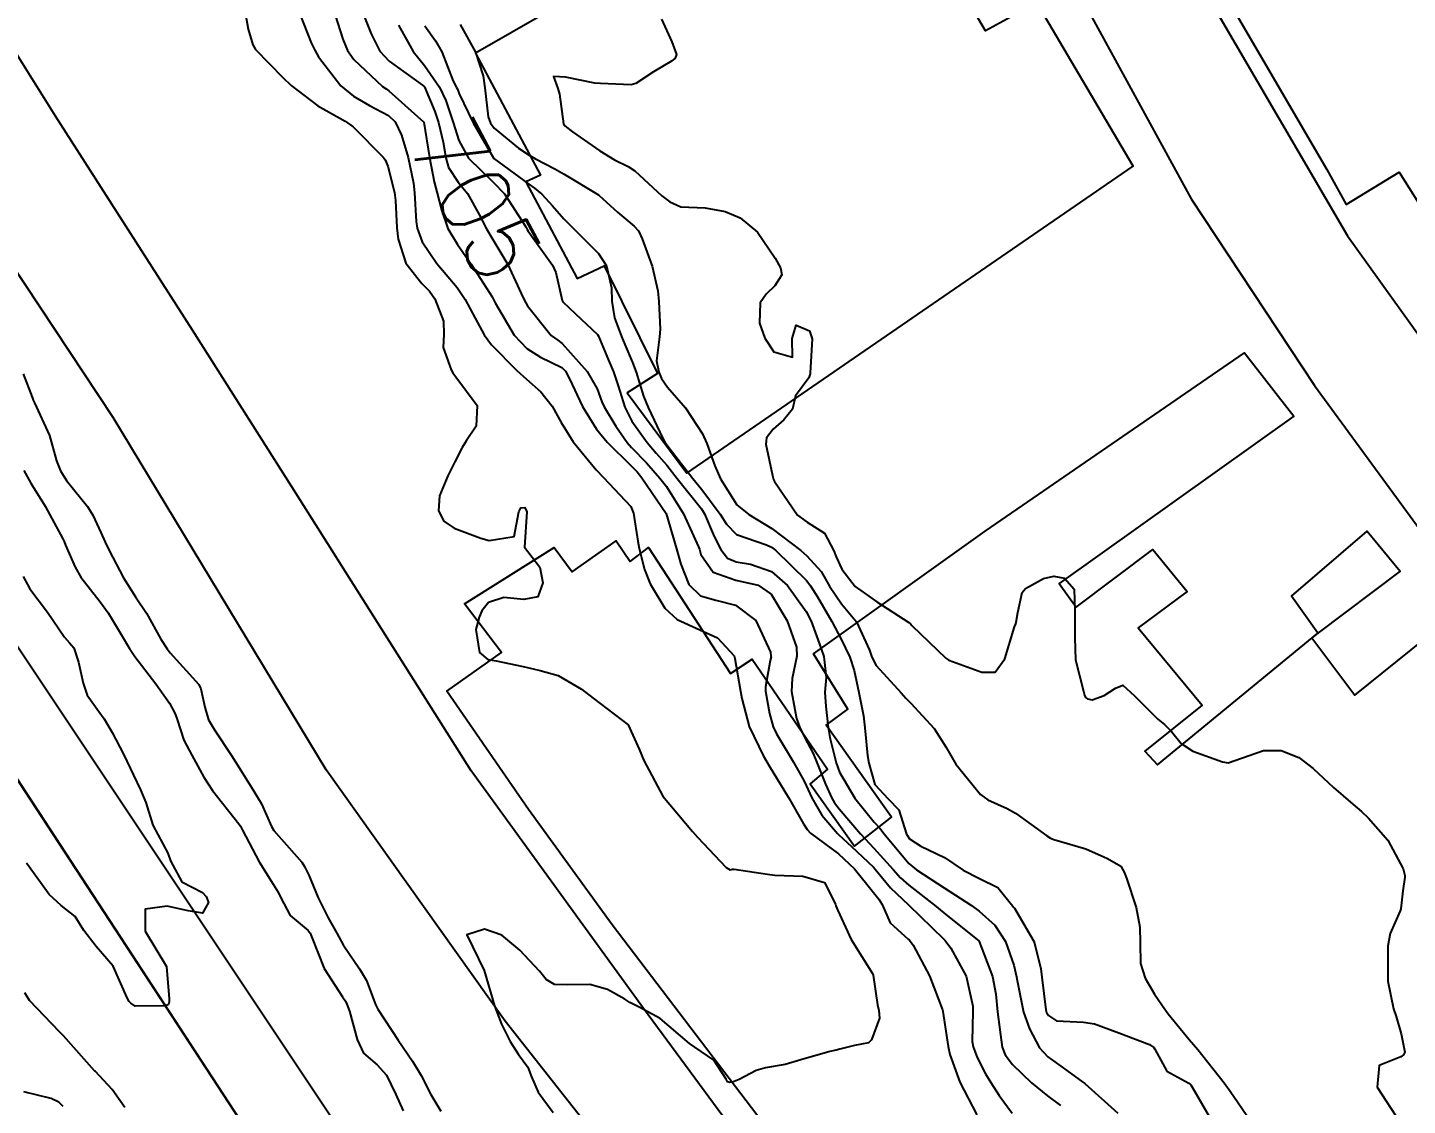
# Model space of a CAD drawing. Header units: metres. Extents: x 298520 to 308411, y 7433745 to 7450750.
# Drawn here: x 305647.5 to 305725.7, y 7436075 to 7436136 of the extents above; entities that cross this region are included whole.
import ezdxf
from ezdxf.enums import TextEntityAlignment as Align

# ---------------------------------------------------------------- set-up
doc = ezdxf.new("R2010")
doc.units = ezdxf.units.M
doc.header["$LTSCALE"] = 10
doc.linetypes.add('CONTINUO', pattern=[0])
for name, color, linetype in [('Cotas', 45, 'Continuous'), ('Curvas de Nivel 1m', 11, 'Continuous'), ('Curvas de Nivel 5m', 15, 'Continuous'), ('Edificações', 30, 'Continuous'), ('Eixo_Estaqueamento', 45, 'CONTINUO'), ('Linha Férrea', 251, 'TRACKS'), ('Vias Primárias', 230, 'Continuous')]:
    doc.layers.add(name, color=color, linetype=linetype)
doc.styles.add('Style-STANDARD', font='STANDARD.shx')
doc.linetypes.add('TRACKS', pattern='A,0.15,[130,ltypeshp.shx,S=0.25,R=0,X=0,Y=0],0.15', length=0.3)

msp = doc.modelspace()

# ---------------------------------------------------------------- linework, layer by layer
at = {"layer": 'Curvas de Nivel 1m', "flags": 128}
for points, elevation in [([(305659.832, 7436136.802), (305659.984, 7436135.955), (305660.235, 7436135.055), (305660.402, 7436134.794), (305661.95, 7436133.219), (305662.413, 7436132.765), (305663.932, 7436131.613), (305665.472, 7436130.735), (305665.918, 7436130.413), (305667.631, 7436128.704), (305667.744, 7436128.554), (305667.888, 7436128.185), (305668.269, 7436126.696), (305668.316, 7436126.248), (305668.402, 7436124.695), (305668.482, 7436124.055), (305668.904, 7436122.689), (305669.812, 7436121.543), (305670.249, 7436121.115), (305670.562, 7436120.669), (305671.036, 7436119.409), (305671.067, 7436118.661), (305671.024, 7436117.919), (305671.473, 7436116.654), (305671.573, 7436116.475), (305671.749, 7436116.256), (305672.951, 7436114.638), (305672.9, 7436113.453), (305672.348, 7436112.644), (305672.096, 7436112.249), (305671.691, 7436111.449), (305671.283, 7436110.656), (305670.813, 7436109.515), (305670.768, 7436108.663), (305671.064, 7436108.076), (305671.643, 7436107.69), (305673.152, 7436107.121), (305673.636, 7436106.986), (305675.046, 7436107.209), (305675.319, 7436108.613), (305675.425, 7436108.844), (305675.656, 7436108.847), (305675.763, 7436108.608), (305675.633, 7436106.61), (305676.499, 7436105.474), (305676.674, 7436104.594), (305676.397, 7436103.802), (305675.598, 7436103.64), (305674.472, 7436103.749), (305673.595, 7436103.464), (305673.221, 7436103.001), (305673.072, 7436102.638), (305672.881, 7436101.946), (305673.075, 7436100.637), (305673.557, 7436100.246), (305674.02, 7436100.161), (305675.552, 7436099.854), (305676.531, 7436099.612), (305677.544, 7436099.343), (305678.87, 7436098.567), (305679.528, 7436098.06), (305681.513, 7436096.54), (305682.135, 7436095.166), (305682.401, 7436094.526), (305683.463, 7436092.51), (305685.16, 7436090.493), (305685.438, 7436090.174), (305687.068, 7436088.465), (305687.283, 7436088.333), (305687.412, 7436088.362), (305687.505, 7436088.366), (305689.409, 7436088.076), (305689.809, 7436088.036), (305691.408, 7436087.962), (305692.623, 7436087.619), (305693.248, 7436086.392), (305693.282, 7436086.282), (305693.389, 7436086.022), (305694.149, 7436084.382), (305695.344, 7436082.465), (305695.382, 7436082.369), (305695.635, 7436080.674), (305695.709, 7436080.364), (305695.743, 7436079.937), (305695.298, 7436078.701), (305695.134, 7436078.533), (305694.341, 7436078.38), (305693.499, 7436078.18), (305693.29, 7436078.118), (305692.93, 7436078.037), (305691.284, 7436077.565), (305690.4, 7436077.311), (305689.28, 7436077.113), (305688.764, 7436076.959), (305687.799, 7436076.455), (305687.424, 7436076.306), (305687.271, 7436076.283), (305687.138, 7436076.328), (305687.065, 7436076.463), (305686.361, 7436077.551), (305685.291, 7436078.284), (305684.978, 7436078.493), (305683.314, 7436079.9), (305682.166, 7436080.527), (305681.604, 7436080.814), (305681.328, 7436081.006), (305680.333, 7436081.55), (305679.336, 7436081.829), (305678.086, 7436081.822), (305677.335, 7436081.835), (305676.865, 7436082.114), (305676.475, 7436082.593), (305675.361, 7436083.789), (305674.345, 7436084.62), (305673.376, 7436084.965), (305672.373, 7436084.645), (305673.343, 7436082.63), (305673.941, 7436080.624), (305674.332, 7436079.595), (305674.822, 7436078.615), (305675.286, 7436077.874), (305675.825, 7436077.148), (305676.028, 7436076.599), (305676.409, 7436075.738), (305677.253, 7436074.58)], 708), ([(305662.928, 7436136.761), (305663.549, 7436135.182), (305663.755, 7436134.752), (305663.967, 7436134.385), (305665.233, 7436132.737), (305665.937, 7436132.159), (305666.849, 7436131.633), (305667.926, 7436131.051), (305668.302, 7436130.696), (305668.664, 7436129.941), (305669.045, 7436128.688), (305669.346, 7436127.218), (305669.41, 7436126.685), (305669.493, 7436125.047), (305669.547, 7436124.683), (305669.841, 7436123.897), (305670.658, 7436122.667), (305671.204, 7436122.047), (305671.81, 7436121.321), (305672.268, 7436120.645), (305672.841, 7436119.585), (305673.351, 7436118.634), (305673.767, 7436118.077), (305675.202, 7436116.616), (305675.748, 7436116.125), (305676.552, 7436115.409), (305677.201, 7436114.588), (305677.719, 7436113.663), (305678.386, 7436112.573), (305679.687, 7436110.992), (305680.114, 7436110.556), (305681.658, 7436108.908), (305681.802, 7436108.538), (305682.055, 7436106.952), (305682.135, 7436106.532), (305682.43, 7436105.337), (305682.754, 7436104.523), (305683.593, 7436103.154), (305684.279, 7436102.503), (305685.577, 7436101.917), (305686.576, 7436101.478), (305687.514, 7436100.461), (305687.56, 7436100.292), (305687.878, 7436098.457), (305687.943, 7436098.042), (305688.369, 7436096.451), (305689.167, 7436094.772), (305689.361, 7436094.441), (305689.49, 7436094.229), (305690.586, 7436092.429), (305691.448, 7436090.94), (305691.643, 7436090.615), (305691.835, 7436090.414), (305693.426, 7436089.234), (305694.329, 7436088.381), (305695.4, 7436087.048), (305695.706, 7436086.675), (305695.898, 7436086.362), (305696.356, 7436085.328), (305697.374, 7436084.401), (305697.445, 7436084.339), (305697.649, 7436084.057), (305698.584, 7436082.328), (305699.324, 7436080.399), (305699.34, 7436080.32), (305699.342, 7436080.3), (305699.632, 7436078.317), (305699.734, 7436077.87), (305700.295, 7436076.31), (305701.254, 7436074.458)], 707), ([(305664.906, 7436136.741), (305665.332, 7436135.384), (305665.606, 7436134.734), (305665.966, 7436134.237), (305667.596, 7436132.705), (305667.804, 7436132.564), (305667.941, 7436132.463), (305669.923, 7436130.68), (305670.249, 7436128.675), (305670.519, 7436127.31), (305670.694, 7436126.668), (305670.923, 7436125.723), (305671.282, 7436124.659), (305671.839, 7436123.752), (305672.618, 7436122.642), (305673.805, 7436120.789), (305673.887, 7436120.629), (305673.975, 7436120.453), (305675.049, 7436118.617), (305675.765, 7436117.854), (305676.538, 7436117.375), (305677.755, 7436116.779), (305677.961, 7436116.578), (305678.184, 7436116.141), (305678.923, 7436114.568), (305679.714, 7436113.297), (305680.327, 7436112.554), (305681.689, 7436111.195), (305682.02, 7436110.868), (305682.291, 7436110.531), (305683.653, 7436108.51), (305684.252, 7436106.504), (305684.489, 7436105.637), (305684.937, 7436104.497), (305685.603, 7436103.844), (305686.477, 7436103.6), (305687.596, 7436103.331), (305688.743, 7436102.448), (305689.565, 7436100.662), (305689.599, 7436100.44), (305689.602, 7436100.4), (305689.559, 7436100.192), (305689.285, 7436098.694), (305689.294, 7436098.442), (305689.52, 7436097.195), (305689.716, 7436096.438), (305689.904, 7436096.041), (305690.879, 7436094.426), (305691.477, 7436093.349), (305691.923, 7436092.413), (305692.478, 7436091.429), (305693.365, 7436090.391), (305693.442, 7436090.319), (305694.16, 7436089.655), (305695.414, 7436088.473), (305695.506, 7436088.369), (305696.364, 7436087.317), (305697.393, 7436086.34), (305699.374, 7436084.416), (305699.467, 7436084.319), (305699.796, 7436083.886), (305700.658, 7436082.307), (305701.027, 7436080.602), (305701.036, 7436080.303), (305701, 7436078.6), (305701.051, 7436078.302), (305701.287, 7436077.697), (305701.762, 7436076.777), (305702.054, 7436076.288), (305702.531, 7436075.546), (305703.256, 7436074.545)], 706), ([(305683.391, 7436136.516), (305683.98, 7436135.226), (305684.246, 7436134.507), (305684.166, 7436134.312), (305683.967, 7436134.132), (305682.941, 7436133.538), (305681.948, 7436132.87), (305681.687, 7436132.793), (305679.948, 7436132.867), (305679.615, 7436132.896), (305677.953, 7436133.233), (305677.273, 7436133.271), (305677.517, 7436132.586), (305677.625, 7436132.27), (305677.853, 7436130.581), (305677.921, 7436130.476), (305678.362, 7436130.13), (305679.9, 7436129.049), (305680.729, 7436128.547), (305681.516, 7436128.162), (305681.887, 7436127.921), (305683.422, 7436126.515), (305683.869, 7436126.166), (305684.487, 7436125.883), (305685.866, 7436125.831), (305687.011, 7436125.619), (305687.861, 7436125.271), (305688.828, 7436124.45), (305689.831, 7436122.969), (305690.131, 7436122.437), (305690.218, 7436122.037), (305689.813, 7436121.41), (305689.322, 7436120.93), (305688.981, 7436120.448), (305688.94, 7436119.294), (305689.243, 7436118.445), (305689.765, 7436117.67), (305690.813, 7436117.379), (305690.809, 7436118.43), (305691.028, 7436119.184), (305691.779, 7436118.855), (305691.939, 7436118.418), (305691.824, 7436116.489), (305691.813, 7436116.419), (305691.751, 7436116.199), (305690.988, 7436115.18), (305690.814, 7436114.429), (305690.332, 7436113.826), (305689.716, 7436113.283), (305689.343, 7436112.809), (305689.306, 7436112.444), (305689.685, 7436110.674), (305689.742, 7436110.439), (305689.799, 7436110.321), (305691.106, 7436108.425), (305691.649, 7436108.033), (305692.637, 7436107.399), (305693.154, 7436106.397), (305693.289, 7436106.055), (305693.623, 7436105.352), (305694.378, 7436104.382), (305695.6, 7436103.514), (305697.404, 7436102.343), (305697.499, 7436102.258), (305697.581, 7436102.166), (305699.513, 7436100.32), (305699.562, 7436100.278), (305699.68, 7436100.2), (305701.551, 7436099.52), (305702.31, 7436099.53), (305702.849, 7436100.281), (305703.403, 7436102.094), (305703.466, 7436102.272), (305703.492, 7436102.364), (305703.592, 7436102.903), (305703.834, 7436104.044), (305704.014, 7436104.266), (305705.046, 7436104.828), (305705.62, 7436104.971), (305706.223, 7436104.845), (305706.781, 7436104.232), (305706.81, 7436103.017), (305706.819, 7436102.231), (305706.82, 7436101.476), (305706.847, 7436100.231), (305707.302, 7436098.458), (305707.366, 7436098.223), (305707.411, 7436098.101), (305707.531, 7436098.008), (305707.796, 7436097.952), (305708.483, 7436098.21), (305709.117, 7436098.626), (305709.542, 7436098.79), (305710.196, 7436098.193), (305711.52, 7436096.868), (305711.903, 7436096.56), (305712.292, 7436096.168), (305712.834, 7436095.488), (305713.502, 7436095.06), (305715.186, 7436094.443), (305715.496, 7436094.395), (305715.887, 7436094.514), (305717.503, 7436095.092), (305718.503, 7436095.09), (305719.499, 7436094.691), (305720.325, 7436094.072), (305721.477, 7436093.001), (305722.569, 7436092.043), (305723.05, 7436091.627), (305723.455, 7436091.265), (305724.543, 7436090.019), (305725.419, 7436088.384), (305725.515, 7436088.009), (305725.508, 7436087.913), (305725.404, 7436087.144), (305725.286, 7436086.119), (305725.255, 7436086.011), (305724.679, 7436084.718), (305724.55, 7436084.018), (305724.541, 7436082.832), (305724.543, 7436082.018), (305724.88, 7436080.462), (305725.026, 7436080.013), (305725.308, 7436079.042), (305725.514, 7436078.008), (305725.444, 7436077.855), (305725.29, 7436077.736), (305724.064, 7436077.243), (305723.941, 7436076.023), (305725.253, 7436074.01)], 701), ([(305668.497, 7436136.185), (305669.329, 7436134.686), (305669.961, 7436133.895), (305670.826, 7436132.667), (305671.186, 7436131.912), (305671.6, 7436130.655), (305671.908, 7436129.637), (305672.462, 7436128.644), (305673.879, 7436127.262), (305674.493, 7436126.624), (305675.708, 7436124.758), (305675.788, 7436124.611), (305675.851, 7436124.506), (305677.223, 7436122.589), (305677.407, 7436122.175), (305677.762, 7436120.581), (305677.802, 7436120.509), (305678.53, 7436119.834), (305679.774, 7436118.659), (305679.834, 7436118.559), (305680.402, 7436117.193), (305680.671, 7436116.546), (305680.941, 7436115.738), (305681.316, 7436114.544), (305681.721, 7436113.754), (305682.589, 7436112.527), (305683.102, 7436111.924), (305683.69, 7436111.248), (305684.286, 7436110.504), (305685.657, 7436108.774), (305685.828, 7436108.487), (305686.378, 7436107.217), (305686.751, 7436106.473), (305687.14, 7436105.979), (305687.626, 7436105.786), (305688.433, 7436105.643), (305689.621, 7436105.224), (305690.544, 7436104.431), (305691.591, 7436102.97), (305691.869, 7436102.416), (305692.328, 7436101.167), (305692.593, 7436100.405), (305692.72, 7436099.227), (305692.656, 7436098.403), (305692.712, 7436097.59), (305692.833, 7436096.4), (305692.943, 7436095.834), (305693.293, 7436094.393), (305693.485, 7436093.862), (305694.35, 7436092.381), (305695.45, 7436091.035), (305695.771, 7436090.69), (305696.016, 7436090.361), (305697.418, 7436088.692), (305697.836, 7436088.336), (305699.403, 7436087.314), (305700.952, 7436086.304), (305701.39, 7436085.994), (305702.285, 7436085.19), (305702.881, 7436084.277), (305703.353, 7436082.936), (305703.517, 7436082.268), (305703.555, 7436082.054), (305703.902, 7436080.264), (305704.25, 7436079.32), (305704.812, 7436078.255), (305705.288, 7436077.741), (305706.152, 7436077.107), (305707.274, 7436076.31), (305707.382, 7436076.219), (305709.256, 7436074.544)], 704), ([(305669.987, 7436136.136), (305670.596, 7436135.287), (305670.949, 7436134.665), (305671.594, 7436133.01), (305671.788, 7436132.652), (305671.837, 7436132.547), (305671.939, 7436132.287), (305672.717, 7436130.642), (305673.893, 7436128.63), (305675.878, 7436127.161), (305676.208, 7436126.937), (305676.624, 7436126.599), (305677.214, 7436125.937), (305677.859, 7436125.212), (305678.509, 7436124.573), (305679.833, 7436123.244), (305680.279, 7436122.553), (305680.562, 7436121.301), (305680.587, 7436120.548), (305680.733, 7436119.602), (305681.122, 7436118.54), (305681.317, 7436118.086), (305681.758, 7436117.073), (305681.953, 7436116.528), (305682.372, 7436115.163), (305682.64, 7436114.526), (305683.466, 7436112.754), (305683.611, 7436112.511), (305683.653, 7436112.461), (305683.702, 7436112.402), (305685.178, 7436110.495), (305685.674, 7436109.877), (305686.729, 7436108.474), (305687.086, 7436107.907), (305687.641, 7436107.318), (305689.338, 7436106.741), (305689.635, 7436106.614), (305689.862, 7436106.438), (305691.616, 7436104.717), (305691.751, 7436104.555), (305691.841, 7436104.417), (305692.228, 7436103.786), (305693.046, 7436102.398), (305693.23, 7436102.046), (305693.573, 7436101.396), (305694.075, 7436100.385), (305694.318, 7436099.616), (305694.573, 7436098.38), (305694.845, 7436097.052), (305694.926, 7436096.376), (305695.063, 7436094.809), (305695.147, 7436094.373), (305695.475, 7436093.166), (305696.231, 7436092.358), (305696.844, 7436091.736), (305697.287, 7436090.342), (305697.439, 7436090.087), (305698.092, 7436089.675), (305699.424, 7436089.036), (305700.487, 7436088.309), (305701.408, 7436087.845), (305702.452, 7436087.333), (305703.298, 7436086.271), (305703.339, 7436086.218), (305703.392, 7436086.151), (305704.52, 7436084.259), (305704.891, 7436082.713), (305704.938, 7436082.254), (305705.177, 7436080.399), (305705.213, 7436080.251), (305705.32, 7436080.086), (305705.786, 7436079.773), (305707.315, 7436079.708), (305707.924, 7436079.604), (305709.306, 7436079.096), (305711.043, 7436078.436), (305711.294, 7436078.269), (305711.354, 7436078.179), (305712.028, 7436076.917), (305713.274, 7436076.237), (305713.382, 7436076.149), (305713.586, 7436075.831), (305714.567, 7436074.137)], 703), ([(305671.989, 7436136.208), (305672.867, 7436134.641), (305673.284, 7436133.305), (305673.382, 7436132.636), (305673.573, 7436130.987), (305673.699, 7436130.632), (305673.919, 7436130.338), (305675.3, 7436129.218), (305675.896, 7436128.807), (305676.263, 7436128.604), (305677.345, 7436128.046), (305677.884, 7436127.733), (305679.828, 7436126.56), (305679.873, 7436126.526), (305680.902, 7436125.583), (305681.855, 7436124.782), (305682.085, 7436124.528), (305682.308, 7436124.064), (305682.868, 7436122.52), (305683.189, 7436121.136), (305683.242, 7436120.516), (305683.33, 7436118.964), (305683.288, 7436118.515), (305683.106, 7436117.17), (305683.246, 7436116.515), (305683.399, 7436116.165), (305683.744, 7436115.667), (305684.764, 7436114.5), (305685.711, 7436113.034), (305685.966, 7436112.486), (305686.42, 7436111.209), (305686.731, 7436110.474), (305687.661, 7436109.007), (305688.339, 7436108.453), (305689.645, 7436107.673), (305691.286, 7436106.423), (305691.63, 7436106.12), (305692.442, 7436105.229), (305692.916, 7436104.4), (305693.598, 7436103.403), (305694.439, 7436102.381), (305695.174, 7436100.766), (305695.315, 7436100.372), (305695.556, 7436099.898), (305696.967, 7436098.348), (305697.247, 7436098.061), (305697.527, 7436097.778), (305698.851, 7436096.327), (305699.503, 7436095.296), (305700.071, 7436094.314), (305701.467, 7436092.598), (305701.879, 7436092.294), (305702.988, 7436091.806), (305703.456, 7436091.549), (305705.237, 7436090.252), (305705.441, 7436090.115), (305705.632, 7436090.055), (305707.432, 7436089.52), (305708.665, 7436088.967), (305709.418, 7436088.542), (305709.618, 7436088.198), (305709.746, 7436087.86), (305710.282, 7436086.191), (305710.492, 7436085.079), (305710.515, 7436084.189), (305710.528, 7436083.016), (305710.793, 7436082.185), (305711.334, 7436081.294), (305711.781, 7436080.627), (305712.095, 7436080.168), (305713.301, 7436078.717), (305713.79, 7436078.145), (305715.274, 7436076.268), (305715.375, 7436076.129), (305715.609, 7436075.787), (305716.76, 7436074.115)], 702), ([(305647.227, 7436116.427), (305647.735, 7436115.101), (305647.8, 7436114.939), (305647.877, 7436114.792), (305648.721, 7436112.93), (305649.108, 7436111.506), (305649.35, 7436110.923), (305649.675, 7436110.392), (305650.867, 7436108.902), (305651.179, 7436108.428), (305651.638, 7436107.437), (305651.87, 7436106.888), (305652.098, 7436106.416), (305652.905, 7436104.877), (305653.597, 7436103.799), (305654.224, 7436102.864), (305655.028, 7436101.396), (305655.38, 7436100.852), (305655.56, 7436100.626), (305657.173, 7436098.825), (305657.291, 7436098.584), (305657.52, 7436097.535), (305657.729, 7436096.818), (305658.064, 7436096.258), (305659.035, 7436094.805), (305659.482, 7436094.081), (305660.307, 7436092.787), (305660.741, 7436092.066), (305661.307, 7436090.781), (305661.44, 7436090.553), (305663.018, 7436088.756), (305663.178, 7436088.521), (305663.406, 7436088.019), (305663.946, 7436086.744), (305664.517, 7436085.604), (305664.992, 7436084.734), (305665.363, 7436084.082), (305666.294, 7436082.716), (305666.682, 7436082.056), (305667.2, 7436080.702), (305667.319, 7436080.434), (305668.484, 7436078.688), (305669.281, 7436077.495), (305669.778, 7436076.675), (305670.336, 7436075.596), (305670.891, 7436074.664)], 709), ([(305647.226, 7436104.946), (305647.603, 7436104.254), (305648.601, 7436102.93), (305649.569, 7436101.518), (305649.847, 7436101.197), (305650.091, 7436100.912), (305650.372, 7436100.086), (305650.62, 7436098.904), (305650.855, 7436098.229), (305651.517, 7436097.301), (305651.826, 7436096.887), (305652.28, 7436096.108), (305652.909, 7436094.876), (305653.475, 7436093.697), (305653.88, 7436092.866), (305654.179, 7436092.139), (305654.58, 7436090.859), (305655.419, 7436089.269), (305655.585, 7436088.847), (305656.218, 7436087.654), (305657.395, 7436087.048), (305657.598, 7436086.818), (305657.723, 7436086.483), (305657.384, 7436085.879), (305656.569, 7436086.017), (305655.387, 7436086.273), (305654.138, 7436086.11), (305654.148, 7436084.862), (305655.343, 7436082.85), (305655.506, 7436081.028), (305655.505, 7436080.847), (305655.465, 7436080.703), (305655.32, 7436080.629), (305653.577, 7436080.609), (305653.321, 7436080.774), (305653.233, 7436080.871), (305653.112, 7436081.085), (305652.329, 7436082.88), (305651.359, 7436083.982), (305650.662, 7436084.901), (305650.166, 7436085.694), (305649.387, 7436086.31), (305648.693, 7436086.927), (305647.411, 7436088.716)], 711), ([(305649.496, 7436074.918), (305649.255, 7436075.165), (305648.807, 7436075.375), (305647.261, 7436075.749)], 709)]:
    msp.add_lwpolyline(points, dxfattribs=dict(at, elevation=elevation))
at = {"layer": 'Curvas de Nivel 5m', "flags": 128}
for points, elevation in [([(305666.54, 7436136.722), (305666.946, 7436135.679), (305667.429, 7436134.708), (305667.965, 7436134.144), (305669.849, 7436132.777), (305669.943, 7436132.702), (305669.959, 7436132.68), (305670.546, 7436131.288), (305670.756, 7436130.668), (305671.026, 7436129.543), (305671.183, 7436128.661), (305671.337, 7436128.108), (305671.879, 7436127.281), (305672.405, 7436126.645), (305673.089, 7436125.41), (305673.476, 7436124.634), (305673.844, 7436124.044), (305674.69, 7436122.621), (305675.452, 7436120.968), (305675.607, 7436120.612), (305675.798, 7436120.273), (305677.148, 7436118.589), (305677.521, 7436118.334), (305677.769, 7436118.153), (305679.178, 7436116.566), (305679.743, 7436115.578), (305680.013, 7436114.833), (305680.139, 7436114.556), (305680.809, 7436113.457), (305681.452, 7436112.543), (305681.7, 7436112.262), (305682.554, 7436111.39), (305683.309, 7436110.516), (305683.676, 7436110.035), (305684.641, 7436108.5), (305685.495, 7436106.63), (305685.543, 7436106.491), (305685.63, 7436106.199), (305686.33, 7436105.189), (305687.616, 7436104.736), (305688.866, 7436104.447), (305689.605, 7436103.94), (305690.517, 7436102.431), (305691.044, 7436100.95), (305691.071, 7436100.425), (305690.796, 7436099.175), (305690.757, 7436098.428), (305691.048, 7436096.894), (305691.207, 7436096.423), (305691.507, 7436095.845), (305691.998, 7436094.912), (305692.196, 7436094.409), (305692.688, 7436093.189), (305693.04, 7436092.396), (305693.193, 7436092.127), (305693.457, 7436091.787), (305694.673, 7436090.378), (305695.431, 7436089.565), (305696.527, 7436088.353), (305696.942, 7436087.881), (305697.404, 7436087.46), (305698.857, 7436086.325), (305699.389, 7436085.894), (305701.302, 7436084.373), (305701.373, 7436084.317), (305701.403, 7436084.269), (305702.151, 7436082.288), (305702.336, 7436081.288), (305702.439, 7436080.283), (305702.606, 7436078.978), (305702.704, 7436078.279), (305702.867, 7436077.855), (305703.283, 7436077.302), (305704.358, 7436076.259), (305705.266, 7436075.529), (305705.995, 7436074.974)], 705), ([(305647.258, 7436110.946), (305647.672, 7436110.23), (305648.473, 7436108.932), (305649.471, 7436107.085), (305649.547, 7436106.921), (305649.631, 7436106.723), (305650.176, 7436105.469), (305650.502, 7436104.907), (305651.592, 7436103.515), (305652.054, 7436102.885), (305652.79, 7436101.658), (305653.245, 7436100.873), (305653.556, 7436100.418), (305654.752, 7436098.858), (305655.522, 7436097.77), (305655.848, 7436097.176), (305655.958, 7436096.843), (305656.34, 7436095.676), (305656.777, 7436094.831), (305657.474, 7436093.575), (305657.948, 7436092.815), (305659.444, 7436090.937), (305659.503, 7436090.858), (305659.539, 7436090.799), (305659.661, 7436090.576), (305660.608, 7436088.788), (305661.4, 7436087.512), (305661.68, 7436087.06), (305661.806, 7436086.774), (305662.364, 7436085.747), (305663.374, 7436084.886), (305663.488, 7436084.749), (305663.572, 7436084.546), (305664.281, 7436082.741), (305665.327, 7436081.135), (305665.492, 7436080.895), (305665.576, 7436080.726), (305665.723, 7436080.318), (305666.152, 7436078.717), (305666.52, 7436077.946), (305667.279, 7436077.293), (305667.809, 7436076.695), (305668.349, 7436075.602), (305668.757, 7436074.685)], 710), ([(305652.993, 7436074.874), (305652.273, 7436075.895), (305651.324, 7436076.899), (305651.298, 7436076.925), (305651.273, 7436076.95), (305649.514, 7436078.918), (305649.296, 7436079.157), (305647.583, 7436080.937), (305647.327, 7436081.365)], 710)]:
    msp.add_lwpolyline(points, dxfattribs=dict(at, elevation=elevation))
at = {"layer": 'Edificações'}
for points in [[(305691.775, 7436183.352), (305693.898, 7436178.953), (305694.381, 7436179.203), (305697.738, 7436172.474), (305703.876, 7436160.832), (305709.528, 7436149.789), (305712.057, 7436144.755), (305715.812, 7436146.788), (305717.876, 7436143.352), (305713.576, 7436140.89), (305721.088, 7436128.008), (305722.188, 7436126.014), (305725.185, 7436127.857), (305728.387, 7436122.781)], [(305693.228, 7436146.285), (305672.852, 7436134.592), (305676.541, 7436127.685), (305675.717, 7436127.293), (305678.622, 7436121.832), (305680.152, 7436122.538), (305683.176, 7436116.454), (305681.45, 7436115.356), (305684.825, 7436110.798), (305710.119, 7436128.196), (305704.666, 7436137.448), (305701.746, 7436135.852), (305698.406, 7436141.566)], [(305690.426, 7436072.314), (305680.609, 7436085.209), (305675.862, 7436091.751), (305671.226, 7436098.442), (305674.328, 7436100.643), (305672.235, 7436103.405), (305677.319, 7436106.589), (305678.328, 7436105.208), (305680.831, 7436106.962), (305681.616, 7436105.805), (305682.662, 7436106.589), (305687.3, 7436099.45), (305688.533, 7436100.271), (305692.797, 7436094.031), (305691.825, 7436093.21), (305694.329, 7436089.664), (305696.421, 7436091.309), (305692.721, 7436096.534), (305693.955, 7436097.43), (305692.011, 7436100.57), (305701.73, 7436107.521), (305716.423, 7436117.618), (305719.226, 7436114.035), (305705.922, 7436104.544), (305706.894, 7436103.2), (305711.228, 7436106.484), (305713.171, 7436104.096), (305710.409, 7436102.031), (305714.033, 7436097.665), (305710.783, 7436095.052), (305711.492, 7436094.269), (305720.579, 7436101.735), (305719.084, 7436103.825), (305723.381, 7436107.52), (305725.249, 7436105.243), (305720.579, 7436101.735), (305720.25, 7436101.465), (305722.671, 7436098.227), (305727.417, 7436102.034)]]:
    msp.add_lwpolyline(points, dxfattribs=at)
at = {"layer": 'Eixo_Estaqueamento'}
msp.add_lwpolyline([(305645.017, 7436096.315), (305661.02, 7436071.863), (305678.2, 7436047.897), (305696.097, 7436025.188), (305723.755, 7435997.052), (305735.18, 7435986.894), (305760.876, 7435966.424), (305786.711, 7435949.033), (305815.171, 7435933.297), (305845.541, 7435919.118), (305868.578, 7435910.192), (305881.18, 7435906.223), (305902.227, 7435900.737), (305939.654, 7435889.448), (305949.225, 7435886.473)], dxfattribs=at)
at = {"layer": 'Linha Férrea', "flags": 128}
msp.add_lwpolyline([(307827.162, 7434249.95), (307821.558, 7434258.806), (307819.524, 7434262.43), (307816.304, 7434268.219), (307813.681, 7434272.301), (307811.637, 7434275.461), (307798.221, 7434296.136), (307773.738, 7434334.032), (307761.734, 7434352.011), (307752.472, 7434367.888), (307735.134, 7434393.38), (307710.738, 7434431.015), (307694.807, 7434455.28), (307677.699, 7434482.208), (307665.381, 7434501.663), (307643.884, 7434534.842), (307627.559, 7434562.543), (307613.51, 7434586.874), (307596.955, 7434617.47), (307576.402, 7434659.978), (307564.169, 7434687.319), (307541.059, 7434734.946), (307530.172, 7434758.545), (307516.917, 7434785.92), (307501.763, 7434817.247), (307481.679, 7434859.302), (307459.201, 7434904.199), (307442.79, 7434936.268), (307425.275, 7434968.915), (307411.694, 7434992.242), (307402.565, 7435007.679), (307388.848, 7435028.501), (307366.947, 7435058.298), (307352.497, 7435076.75), (307335.708, 7435095.815), (307323.737, 7435108.404), (307304.876, 7435127.211), (307280.641, 7435149.596), (307260.895, 7435166.247), (307239.502, 7435183.006), (307222.59, 7435195.397), (307206.912, 7435206.431), (307191.542, 7435216.923), (307180.978, 7435223.581), (307147.083, 7435245.035), (307110.179, 7435267.866), (307071.327, 7435292.081), (307013.035, 7435328.917), (306934.22, 7435378.293), (306890.853, 7435406.012), (306860.761, 7435425.266), (306830.445, 7435444.172), (306783.165, 7435474.002), (306743.292, 7435499.125), (306730.646, 7435506.804), (306700.006, 7435524.558), (306649.968, 7435556.158), (306620.536, 7435574.685), (306585.884, 7435596.365), (306549.21, 7435619.443), (306511.464, 7435642.992), (306481.3, 7435662.066), (306449.914, 7435681.79), (306417.31, 7435702.158), (306386.499, 7435720.658), (306359.57, 7435735.78), (306332.265, 7435749.95), (306295.736, 7435767.254), (306254.914, 7435784.832), (306234.551, 7435793.029), (306198.8, 7435806.042), (306177.427, 7435813.736), (306139.201, 7435826.142), (306101.034, 7435838.043), (306051.969, 7435853.031), (306008.186, 7435866.647), (306003.579, 7435868.042), (305974.115, 7435878.736), (305939.654, 7435889.448), (305902.227, 7435900.737), (305881.18, 7435906.223), (305868.578, 7435910.192), (305845.541, 7435919.118), (305815.171, 7435933.297), (305786.711, 7435949.033), (305760.876, 7435966.424), (305735.18, 7435986.894), (305723.755, 7435997.052), (305696.097, 7436025.188), (305678.2, 7436047.897), (305661.02, 7436071.863), (305645.017, 7436096.315), (305622.371, 7436129.703), (305596.142, 7436168.749), (305576.091, 7436198.746), (305559.429, 7436223.15), (305539.44, 7436252.716), (305521.42, 7436279.841), (305512.691, 7436292.824), (305499.486, 7436312.983), (305480.027, 7436341.606), (305460.301, 7436370.83), (305441.558, 7436398.43), (305421.25, 7436428.242), (305402.577, 7436456.088), (305384.092, 7436483.75), (305369.125, 7436505.554), (305351.225, 7436532.173), (305338.344, 7436551.44), (305322.726, 7436574.869), (305306.914, 7436598.296), (305293.244, 7436619.058), (305277.818, 7436644.307), (305263.888, 7436668.981), (305254.713, 7436687.725), (305243.781, 7436710.837), (305233.952, 7436734.393), (305225.106, 7436755.865), (305215.533, 7436780.472), (305201.607, 7436815.682), (305193.173, 7436837.83), (305177.384, 7436877.752), (305166.792, 7436904.686), (305153.942, 7436937.689), (305141.501, 7436969.136), (305130.697, 7436996.497), (305122.016, 7437018.504), (305113.061, 7437043.102), (305101.513, 7437072.011), (305093.245, 7437092.935), (305082.037, 7437121.364), (305073.353, 7437143.916), (305060.568, 7437176.453), (305050.18, 7437206.397), (305043.414, 7437227.867), (305037.467, 7437248.165), (305034.526, 7437261.706), (305031.724, 7437274.104), (305028.718, 7437297.869), (305025.03, 7437326.573), (305023.117, 7437358.555), (305023.119, 7437387.114), (305024.829, 7437414.867), (305027.312, 7437439.505), (305027.407, 7437441.256), (305030.711, 7437462.666), (305036.039, 7437488.902), (305042.465, 7437516.919), (305048.776, 7437544.538), (305055.475, 7437572.1), (305062.866, 7437603.389), (305069.498, 7437630.688), (305077.032, 7437662.821), (305085.46, 7437698.138), (305091.819, 7437727.643), (305097.21, 7437749.95), (305103.918, 7437777.268), (305111.101, 7437807.1), (305121.202, 7437849.915), (305125.406, 7437866.973), (305130.992, 7437888.732), (305137.356, 7437914.575), (305143.477, 7437941.139), (305150.277, 7437969.227), (305155.626, 7437993.858), (305160.498, 7438017.389), (305165.529, 7438047.968), (305167.399, 7438065.921), (305168.452, 7438080.499), (305168.697, 7438098.822), (305168.499, 7438111.609), (305167.442, 7438129.409), (305165.734, 7438144.803), (305163.051, 7438159.253), (305157.36, 7438183.653), (305149.712, 7438209.61), (305142.146, 7438230.516), (305132.877, 7438252.552), (305120.435, 7438277.838), (305109.119, 7438297.22), (305107.007, 7438300.233), (305099.258, 7438311.382), (305091.426, 7438322.415), (305083.384, 7438332.797), (305079.569, 7438337.519), (305074.8, 7438344.056), (305056.823, 7438367.077), (305041.935, 7438386.352), (305023.225, 7438411.978), (305005.975, 7438436.561), (304993.284, 7438456.495), (304983.121, 7438473.171), (304969.538, 7438498.699), (304959.938, 7438517.087), (304947.328, 7438543.432), (304933.09, 7438572.791), (304924.306, 7438590.948), (304918.204, 7438604.464), (304911.783, 7438619.158), (304905.926, 7438632.437), (304900.315, 7438648.46), (304895.834, 7438661.886), (304892.174, 7438674.496), (304887.946, 7438691.238), (304884.694, 7438706.937), (304881.848, 7438723.698), (304879.326, 7438740.134), (304878.187, 7438758.916), (304877.537, 7438778.358), (304877.211, 7438799.094), (304877.455, 7438830.881), (304877.861, 7438863.017), (304878.268, 7438892.702), (304878.595, 7438920.109), (304878.677, 7438952.239), (304877.945, 7438980.303), (304876.318, 7439009.018), (304874.936, 7439022.788), (304873.229, 7439037.841), (304870.14, 7439056.141), (304864.855, 7439082.077), (304859.079, 7439105.013), (304850.377, 7439133.889), (304843.057, 7439154.06), (304836.382, 7439171.237), (304828.249, 7439190.114), (304817.674, 7439211.83), (304806.69, 7439232.736), (304796.364, 7439250.871), (304785.222, 7439269.009), (304772.779, 7439289.097), (304755.7, 7439316.738), (304736.912, 7439345.938), (304718.848, 7439374.335), (304700.222, 7439403.624), (304676.465, 7439440.714), (304659.061, 7439468.061), (304641.493, 7439495.549), (304629.289, 7439514.996), (304612.29, 7439541.915), (304598.786, 7439563.312), (304583.088, 7439588.524), (304568.608, 7439611.383), (304554.371, 7439633.59), (304540.465, 7439656.114), (304527.858, 7439675.88), (304515.488, 7439695.965), (304501.015, 7439718.74), (304492.557, 7439732.179), (304481.09, 7439749.95), (304464.698, 7439773.555), (304458.701, 7439781.55), (304447.468, 7439795.482), (304430.85, 7439814.016), (304417.942, 7439826.867), (304407.625, 7439836.385), (304393.358, 7439848.486), (304380.404, 7439858.342), (304362.661, 7439870.737), (304347.086, 7439880.296), (304333.248, 7439887.82), (304320.73, 7439894.061), (304304.927, 7439900.989), (304286.443, 7439908.157), (304266.642, 7439915.416), (304246.691, 7439922.501), (304225.186, 7439929.977), (304198.999, 7439939.195), (304168.468, 7439950.001), (304152.888, 7439955.629), (304135.919, 7439962.486), (304121.351, 7439968.798), (304105.783, 7439976.385), (304088.736, 7439985.334), (304071.183, 7439995.831), (304051.503, 7440008.737), (304042.509, 7440015.334), (304023.022, 7440030.473), (304002.682, 7440048.64), (303992.184, 7440058.522), (303980.444, 7440070.491), (303965.024, 7440086.226), (303949.368, 7440102.496), (303932.051, 7440120.671), (303917.21, 7440136.166), (303903.071, 7440150.772), (303879.085, 7440174.998), (303863.629, 7440189.711), (303849.061, 7440203.116), (303838.551, 7440211.886), (303825.964, 7440222.577), (303811.471, 7440233.814), (303798.026, 7440243.583), (303789.167, 7440249.782, 0.048699), (303782.733, 7440254.326, -0.013971), (303778.977, 7440256.716, 0.011385), (303767.539, 7440264.078, 0.000455), (303759.243, 7440269.144, 0.004014), (303749.319, 7440275.082, 0.008965), (303739.521, 7440280.605), (303729.166, 7440286.199), (303717.711, 7440292.151), (303693.717, 7440304.367), (303679.104, 7440311.896), (303660.942, 7440321.331), (303642.972, 7440330.918), (303636.468, 7440334.548), (303624.836, 7440341.295), (303611.994, 7440348.943), (303603.079, 7440354.598), (303596.281, 7440359.102), (303587.51, 7440365.427), (303578.605, 7440372.221), (303569.48, 7440379.633), (303558.633, 7440389.129), (303549.894, 7440397.253), (303541.539, 7440405.465), (303534.882, 7440412.293), (303523.465, 7440424.473), (303512.292, 7440437.463), (303502.617, 7440449.258), (303497.008, 7440456.501), (303488.044, 7440468.694), (303481.424, 7440477.682), (303475.375, 7440486.349), (303465.786, 7440500.535), (303456.113, 7440515.599), (303445.613, 7440532.252), (303432.87, 7440552.628), (303423.186, 7440568.064, -0.000757), (303417.987, 7440576.145, 0.007668), (303411.654, 7440585.694), (303403.602, 7440597.441), (303394.768, 7440609.244), (303388.857, 7440616.919), (303381.264, 7440625.91), (303374.43, 7440633.824), (303364.889, 7440644.089), (303358.774, 7440650.239), (303349.646, 7440658.739), (303339.722, 7440667.523), (303332.656, 7440673.464), (303326.724, 7440678.049, -0.018136), (303320.919, 7440682.537, 0.027105), (303312.535, 7440688.782, -0.001525), (303306.785, 7440692.624), (303296.835, 7440699.316), (303291.583, 7440702.647), (303280.845, 7440709.238, 0.008003), (303271.247, 7440714.648, 0.013057), (303255.936, 7440722.447, -0.001991), (303248.373, 7440726.091, 0.012147), (303243.6, 7440728.272, -0.002135), (303237.368, 7440730.971), (303223.7, 7440736.96), (303210.103, 7440742.741), (303193.904, 7440749.566), (303189.82, 7440751.298), (303177.394, 7440756.464), (303158.988, 7440764.273), (303141.646, 7440771.615), (303117.098, 7440781.981), (303101.554, 7440788.524), (303093.446, 7440792.234), (303076.052, 7440800.18), (303054.932, 7440810.372), (303040.156, 7440817.979), (303025.349, 7440825.886), (303013.344, 7440832.756), (303004.06, 7440838.538), (302994.271, 7440845.093), (302982.623, 7440853.413), (302969.58, 7440863.652), (302962.58, 7440869.547), (302953.339, 7440877.801), (302943.024, 7440887.539), (302938.586, 7440892.147), (302933.331, 7440897.537), (302924.321, 7440907.75), (302915.904, 7440917.945), (302907.517, 7440928.751), (302899.78, 7440938.97), (302892.734, 7440949.154), (302888.762, 7440955.109), (302884.574, 7440961.747), (302879.485, 7440969.887), (302873.287, 7440980.614), (302867.777, 7440990.898), (302859.79, 7441006.768), (302851.229, 7441025.298), (302846.823, 7441035.61), (302841.669, 7441047.987), (302837.148, 7441059.318), (302829.38, 7441078.789), (302825.24, 7441088.834), (302821.857, 7441097.357), (302816.249, 7441111.473), (302810.672, 7441125.205), (302804.678, 7441140.046), (302799.05, 7441153.537), (302792.202, 7441169.326), (302786.803, 7441181.368), (302782.699, 7441189.728), (302780.991, 7441193.272, -0.024435), (302778.706, 7441197.526, 0.018839), (302775.042, 7441204.531), (302769.048, 7441215.01), (302764.16, 7441223.098), (302758.012, 7441232.567), (302751.033, 7441242.929), (302746.425, 7441249.467, 0.01417), (302742.29, 7441255.115, -0.010578), (302734.95, 7441264.491, 0.026045), (302726.645, 7441274.447), (302714.77, 7441287.265), (302702.588, 7441299.413), (302690.064, 7441310.886), (302682.561, 7441317.234), (302675.22, 7441323.247), (302666.869, 7441329.42, 0.027574), (302658.671, 7441335.283, -0.011091), (302655.152, 7441337.629, 0.01172), (302645.719, 7441343.898, 0.006642), (302635.246, 7441350.318, 0.010482), (302620.241, 7441358.823, 0.013683), (302599.223, 7441369.429, 0.008553), (302586.726, 7441375.052, 0.011788), (302575.046, 7441379.747, 0.002778), (302570.558, 7441381.4), (302560.876, 7441384.907), (302551.005, 7441388.04), (302546.217, 7441389.527, -0.019135), (302544.903, 7441389.88, 0.019296), (302522.937, 7441395.786, 0.000461), (302511.662, 7441398.344, 0.010049), (302501.513, 7441400.424), (302492.392, 7441402.102), (302485.288, 7441403.295), (302471.447, 7441405.533), (302444.869, 7441409.521), (302415.277, 7441413.929), (302384.345, 7441418.639), (302365.976, 7441421.32), (302360.247, 7441421.986), (302338.704, 7441425.134), (302306.002, 7441430.395), (302286.923, 7441434.198), (302278.604, 7441436.007), (302270.237, 7441438.277), (302260.05, 7441441.209), (302248.718, 7441444.793), (302234.932, 7441449.831), (302225.681, 7441453.688), (302223.91, 7441454.587), (302211.722, 7441460.078), (302198.55, 7441466.939), (302185.194, 7441474.434), (302176.266, 7441480.044), (302166.746, 7441486.088), (302155.705, 7441493.817), (302145.197, 7441501.908), (302133.651, 7441511.457), (302124.111, 7441520.003), (302113.796, 7441530.075), (302104.384, 7441540.03), (302095.467, 7441550.013), (302086.579, 7441560.931), (302077.65, 7441573.115), (302070.772, 7441583.077), (302062.647, 7441595.881), (302055.334, 7441608.401), (302048.687, 7441620.587), (302040.377, 7441636.793), (302032.957, 7441653.052), (302027.217, 7441666.295), (302023.745, 7441674.151), (302020.233, 7441682.946), (302013.855, 7441699.656), (302006.743, 7441720.028), (302000.143, 7441739.465), (301996.81, 7441749.517), (301993.173, 7441760.442), (301988.741, 7441774.004), (301985.313, 7441784.598), (301976.672, 7441811.028), (301970.969, 7441828.13), (301966.757, 7441840.46), (301961.824, 7441854.796), (301956.599, 7441869.324), (301952.694, 7441879.426), (301950.212, 7441885.776), (301947.263, 7441893.123), (301942.827, 7441902.996), (301936.943, 7441915.47), (301925.249, 7441938.089), (301919.939, 7441947.811), (301913.515, 7441959.082), (301904.124, 7441974.92), (301894.52, 7441990.438), (301891.413, 7441995.461), (301886.489, 7442003.183), (301878.67, 7442015.285), (301873.464, 7442023.436), (301865.157, 7442036.288), (301855.839, 7442050.938), (301845.976, 7442066.833), (301838.272, 7442079.461), (301830.416, 7442092.887), (301825.548, 7442101.779), (301821.376, 7442109.453), (301815.662, 7442120.908), (301811.106, 7442130.238), (301807.699, 7442137.999), (301806.423, 7442140.601, 0.023261), (301801.857, 7442152.453, -0.028715), (301797.552, 7442164.003, 0.012936), (301793.732, 7442175.332, -0.025942), (301792.423, 7442179.575, 0.006006), (301789.905, 7442189.062, -0.014708), (301788.14, 7442196.216), (301785.975, 7442206.246), (301784.367, 7442214.306, 0.006026), (301783.559, 7442218.841, -0.007665), (301782.521, 7442224.78, -0.006079), (301780.959, 7442235.44, -0.002739), (301779.703, 7442245.206), (301779.178, 7442249.477), (301778.675, 7442254.381), (301778.065, 7442260.482), (301777.318, 7442271.291), (301776.984, 7442275.413), (301775.911, 7442292.595), (301775.204, 7442301.965), (301774.189, 7442318.205), (301773.646, 7442327.416), (301773.089, 7442335.875), (301772.127, 7442350.268), (301771.292, 7442362.115), (301770.725, 7442371.572), (301769.865, 7442382.07), (301768.552, 7442394.647), (301768.148, 7442398.421), (301767.394, 7442406.074), (301767.009, 7442408.608), (301766.499, 7442411.782), (301764.779, 7442423.533), (301763.465, 7442430.863), (301760.77, 7442444.807), (301759.479, 7442450.076), (301758.259, 7442454.401), (301755.339, 7442466.071), (301751.665, 7442478.105, 0.014406), (301747.843, 7442489.506, -0.000078), (301746.016, 7442494.48), (301743.45, 7442501.467), (301738.686, 7442513.328), (301735.709, 7442520.321), (301732.431, 7442527.285), (301727.104, 7442538.17), (301722.927, 7442546.111, 0.012187), (301718.524, 7442554.109, 0.000535), (301713.357, 7442562.952, 0.014127), (301707.985, 7442571.558, 0.00131), (301703.078, 7442578.904, 0.005502), (301696.107, 7442589.038, 0.012739), (301690.664, 7442596.364, -0.003293), (301687.73, 7442600.161, 0.014011), (301683.494, 7442605.405), (301674.266, 7442616.2), (301665.746, 7442625.395), (301657.648, 7442633.669), (301647.393, 7442643.457), (301636.008, 7442653.979), (301626.6, 7442662.308), (301605.302, 7442680.695), (301585.626, 7442697.221), (301571.106, 7442709.224), (301556.026, 7442721.963), (301546.373, 7442729.879), (301533.385, 7442740.748), (301522.722, 7442749.605), (301509.812, 7442760.238), (301495.057, 7442772.28), (301477.473, 7442786.656), (301465.134, 7442796.879), (301456.431, 7442804.066), (301435.244, 7442821.757), (301421.836, 7442832.858), (301396.975, 7442853.686), (301385.141, 7442863.625), (301370.663, 7442875.779), (301364.72, 7442880.333), (301363.394, 7442881.709), (301340.635, 7442900.571), (301323.028, 7442915.478), (301312.785, 7442924.11), (301300.577, 7442934.699), (301285.849, 7442948.16), (301276.269, 7442957.316), (301270.655, 7442962.881), (301259.99, 7442974.031), (301253.515, 7442981.219), (301247.895, 7442987.531), (301240.384, 7442996.742), (301229.998, 7443009.989), (301221.855, 7443021.632), (301213.131, 7443035.04), (301205.731, 7443047.193), (301200.054, 7443057.202), (301196.13, 7443064.495), (301190.777, 7443075.159), (301186.743, 7443083.781), (301181.573, 7443095.717), (301178.314, 7443103.871), (301173.662, 7443116.191), (301169.173, 7443129.408), (301164.144, 7443147.31, -0.01791), (301159.61, 7443166.203, -0.00496), (301157.559, 7443176.875, -0.011511), (301154.972, 7443193.236, -0.007375), (301153.508, 7443205.472), (301152.718, 7443213.017, -0.00222), (301152.224, 7443222.44), (301151.729, 7443232.749), (301151.603, 7443240.182), (301151.639, 7443249.448), (301151.725, 7443255.841, -0.000163), (301152.025, 7443263.846, -0.011094), (301152.62, 7443273.75), (301153.007, 7443278.435), (301153.225, 7443280.621), (301153.695, 7443286.694, -0.028501), (301154.086, 7443291.63), (301155.314, 7443300.595), (301156.339, 7443307.456), (301157.491, 7443314.977), (301159.202, 7443325.07), (301161.789, 7443338.495), (301165.144, 7443354.564), (301169.449, 7443374.231), (301172.81, 7443391.595), (301174.68, 7443401.171), (301178.924, 7443420.669), (301181.694, 7443433.864), (301184.295, 7443446.536), (301187.696, 7443463.235), (301190.748, 7443479.811), (301192.552, 7443489.809), (301194.095, 7443499.341), (301196.062, 7443513.194), (301197.815, 7443528.847), (301198.978, 7443543.028), (301199.581, 7443554.271), (301200.059, 7443564.719), (301200.282, 7443573.9), (301200.162, 7443588.233), (301199.927, 7443598.374), (301199.281, 7443610.703), (301198.702, 7443618.87), (301198.183, 7443625.385), (301197.204, 7443633.937, -0.007667), (301196.167, 7443643.146, 0.025395), (301194.851, 7443652, -0.01031), (301194.43, 7443654.342), (301193.513, 7443660.134), (301192.135, 7443668.077), (301188.578, 7443684.771), (301185.498, 7443697.176), (301182.785, 7443706.834), (301181.462, 7443711.268), (301177.711, 7443723.713), (301173.808, 7443734.628), (301171.261, 7443741.672), (301169.728, 7443745.668), (301168.223, 7443749.256), (301166.222, 7443754.29), (301158.307, 7443772.479), (301152.394, 7443784.66), (301147.869, 7443793.508), (301140.961, 7443806.331), (301134.742, 7443816.987), (301130.672, 7443823.903), (301127.116, 7443829.58), (301117.999, 7443843.643), (301110.123, 7443855.073), (301103.904, 7443863.685), (301096.373, 7443873.957), (301091.515, 7443880.268), (301082.097, 7443891.988), (301075.191, 7443900.343), (301066.669, 7443910.076), (301057.942, 7443919.52), (301047.68, 7443929.617), (301040.637, 7443936.582), (301031.883, 7443944.37), (301023.758, 7443951.563), (301019.288, 7443955.054), (301009.556, 7443962.804), (300997.58, 7443972.16), (300983.871, 7443982.451), (300964.188, 7443997.461), (300944.108, 7444013.327), (300932.299, 7444022.947), (300914.026, 7444037.339), (300891.313, 7444055.807), (300879.97, 7444064.814), (300848.153, 7444089.828), (300830.362, 7444103.6), (300820.582, 7444111.406), (300808.788, 7444120.923), (300790.074, 7444136.492), (300778.414, 7444146.774), (300770.686, 7444153.71), (300758.584, 7444165.332), (300747.358, 7444176.88), (300740.382, 7444184.133), (300726.752, 7444199.558), (300715.031, 7444213.522), (300701.451, 7444231.207), (300695.757, 7444239.063), (300691.098, 7444245.691), (300688.496, 7444249.683), (300679.245, 7444263.561), (300673.509, 7444272.713), (300665.013, 7444287.411), (300658.593, 7444299.121), (300654.523, 7444306.913), (300645.889, 7444324.778), (300638.775, 7444340.504), (300632.002, 7444357.092), (300623.229, 7444381.315), (300618.039, 7444396.735), (300611.737, 7444416.065), (300609.685, 7444423.435), (300606.998, 7444434.668), (300602.946, 7444451.568), (300599.969, 7444467.01), (300597.626, 7444480.248), (300594.733, 7444500.078), (300593.893, 7444507.369), (300592.267, 7444522.787), (300591.511, 7444531.442), (300590.493, 7444544.959), (300589.841, 7444557.299), (300589.096, 7444574.018), (300588.343, 7444602.107), (300587.685, 7444624.209), (300587.294, 7444638.301), (300586.409, 7444654.83), (300585.213, 7444670.921), (300583.32, 7444689.362), (300581.913, 7444699.787), (300579.93, 7444713.25), (300577.016, 7444730.379), (300574.607, 7444742.839), (300573.261, 7444749.503), (300571.951, 7444755.507), (300567.968, 7444771.617), (300563.223, 7444789.714), (300556.388, 7444811.413), (300552.813, 7444821.862), (300552.051, 7444823.547), (300548.135, 7444834.224), (300543.898, 7444845.238), (300538.737, 7444857.627), (300534.37, 7444867.272, 0.016186), (300529.659, 7444877.358), (300521.065, 7444894.307), (300515.468, 7444904.77), (300506.539, 7444920.708), (300501.331, 7444929.076), (300498.824, 7444933.12), (300487.096, 7444951.631), (300473.997, 7444971.561), (300463.472, 7444987.491), (300453.773, 7445002.708), (300450.06, 7445008.599), (300443.364, 7445019.573), (300432.151, 7445039.253), (300421.263, 7445060.113), (300412.901, 7445077.325), (300404.443, 7445096.117), (300400.04, 7445106.506), (300395.554, 7445118.008), (300385.79, 7445146.048), (300379.043, 7445169.005), (300374.061, 7445187.954), (300369.452, 7445208.366), (300365.384, 7445228.498), (300362.756, 7445242.388), (300361.678, 7445249.758), (300360.143, 7445261.703), (300359.094, 7445273.894), (300358.442, 7445281.783), (300357.503, 7445297.711), (300357.204, 7445314.251), (300357.2, 7445325.495), (300357.632, 7445341.062), (300358.792, 7445365.539), (300359.702, 7445378.899), (300360.824, 7445394.556), (300361.814, 7445408.831), (300364.105, 7445434.807), (300365.553, 7445451.778), (300367.396, 7445471.835), (300368.852, 7445486.766), (300370.027, 7445499.471), (300371.464, 7445515.344), (300372.683, 7445526.312), (300373.395, 7445530.963), (300374.893, 7445547.685), (300376.205, 7445560.819), (300377.581, 7445575.805), (300379.871, 7445599.676), (300382.66, 7445627.08), (300384.233, 7445644.036), (300384.749, 7445648.276), (300386.133, 7445663.647)], format="xyb", dxfattribs=at)
msp.add_lwpolyline([(306582.498, 7435607.495), (306556.392, 7435623.646), (306509.999, 7435652.105), (306448.251, 7435689.469), (306394.544, 7435720.976), (306352.226, 7435744.439), (306311.299, 7435764.613), (306276.031, 7435780.359), (306251.636, 7435790.454), (306226.836, 7435800.014), (306196.931, 7435811.052), (306150.684, 7435826.73), (306088.429, 7435846.308), (306008.387, 7435870.394), (305977.318, 7435881.796), (305916.938, 7435900.678), (305884.786, 7435909.535), (305874.982, 7435912.013), (305850.109, 7435921.719), (305826.217, 7435932.186), (305805.679, 7435942.639), (305780.351, 7435958.022), (305755.751, 7435975.289), (305739.643, 7435988.273), (305721.354, 7436005.105), (305704.229, 7436022.738), (305691.023, 7436037.831), (305676.583, 7436057.199), (305665.983, 7436072.379), (305646.464, 7436101.619), (305625.633, 7436132.398), (305609.746, 7436156.477), (305594.507, 7436178.84), (305577.094, 7436204.317), (305571.361, 7436213.311), (305559.602, 7436230.738), (305541.681, 7436257.145), (305522.741, 7436285.229), (305500.971, 7436317.952), (305481.303, 7436347.059), (305454.671, 7436386.021), (305430.067, 7436422.55), (305398.312, 7436469.839), (305376.506, 7436502.022), (305354.688, 7436533.977), (305340.181, 7436554.87), (305319.481, 7436586.888), (305294.774, 7436624.721), (305279.512, 7436649.241), (305268.836, 7436668.68), (305259.046, 7436688.185), (305252.001, 7436703.308), (305245.18, 7436718.012), (305235.689, 7436741.063), (305225.301, 7436766.358), (305214.401, 7436794.307), (305204.239, 7436820.712), (305192.965, 7436849.942), (305184.658, 7436870.629), (305173.306, 7436899.399), (305162.032, 7436928.036), (305157.284, 7436941.411), (305144.752, 7436972.025), (305133.553, 7437001.088), (305121.834, 7437031.643), (305106.63, 7437070.21), (305093.871, 7437102.698), (305083.264, 7437129.846), (305071.544, 7437160.029), (305059.53, 7437191.56), (305046.769, 7437230.875), (305042.391, 7437246.099), (305040.612, 7437253.205), (305037.645, 7437266.786), (305036.682, 7437272.115), (305036.263, 7437274.59)], dxfattribs=at)
at = {"layer": 'Vias Primárias'}
msp.add_lwpolyline([(305659.526, 7436246.815), (305669.435, 7436227.125), (305677.162, 7436211.595), (305688.419, 7436189.08), (305695.471, 7436174.757), (305705.851, 7436154.388), (305713.281, 7436139.65), (305722.269, 7436124.248), (305730.708, 7436112.486, 0.253076), (305734.949, 7436110.423, 0.081517), (305737.76, 7436111.01), (305745.608, 7436116.291), (305749.093, 7436111.088), (305742.464, 7436106.047, 0.165645), (305740.744, 7436103.491, 0.202393), (305741.457, 7436098.252, 0.05234), (305744.861, 7436093.673, -0.022254), (305753.344, 7436083.59), (305762.662, 7436072.76)], format="xyb", dxfattribs=at)
for points in [[(305657.251, 7436236.418), (305661.867, 7436227.246), (305670.443, 7436210.587), (305680.43, 7436190.845), (305692.479, 7436166.302), (305702.16, 7436146.939), (305713.412, 7436126.331), (305720.389, 7436115.762), (305734.077, 7436097.093), (305744.66, 7436083.445), (305760.793, 7436065.216)], [(305689.788, 7436070.434), (305682.382, 7436080.471), (305672.611, 7436093.943), (305662.455, 7436110.031), (305656.815, 7436118.896), (305649.064, 7436131.014), (305646.511, 7436135.107)], [(305683.928, 7436067.844), (305674.546, 7436079.757), (305664.401, 7436093.989), (305652.333, 7436113.954), (305643.153, 7436127.787)]]:
    msp.add_lwpolyline(points, dxfattribs=at)

# ---------------------------------------------------------------- texts
at = {"layer": 'Cotas', "style": 'Style-STANDARD'}
msp.add_text('705', height=4, rotation=297.87769, dxfattribs=at).set_placement((305672.864, 7436126.3, 705), align=Align.MIDDLE_CENTER)

doc.saveas('drawing.dxf')
